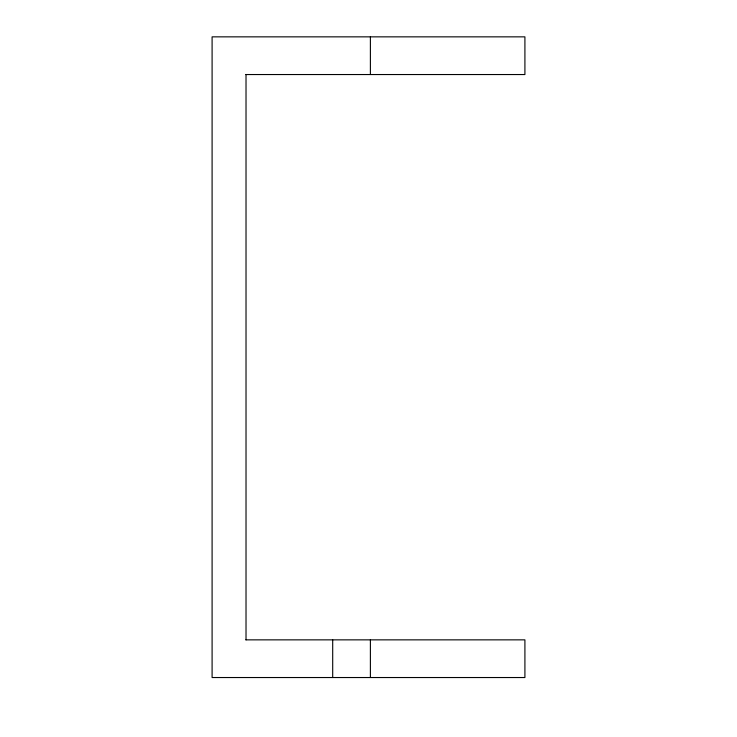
<?xml version="1.0" encoding="UTF-8"?>
<svg xmlns="http://www.w3.org/2000/svg" width="737" height="737" viewBox="0 0 737 737"><rect width="100%" height="100%" fill="white"/><g stroke="black" fill="none" stroke-linecap="round" stroke-linejoin="round"><path stroke-width="1.11" d="M245.872 74.538L524.91 74.538L524.91 36.85L212.099 36.85L212.099 677.533L524.91 677.533L524.91 639.854L245.872 639.854M370.389 36.85L370.389 74.538M370.389 639.854L370.389 677.533M332.7 639.854L332.7 677.533M246.02 74.538L246.02 639.854"/></g></svg>
